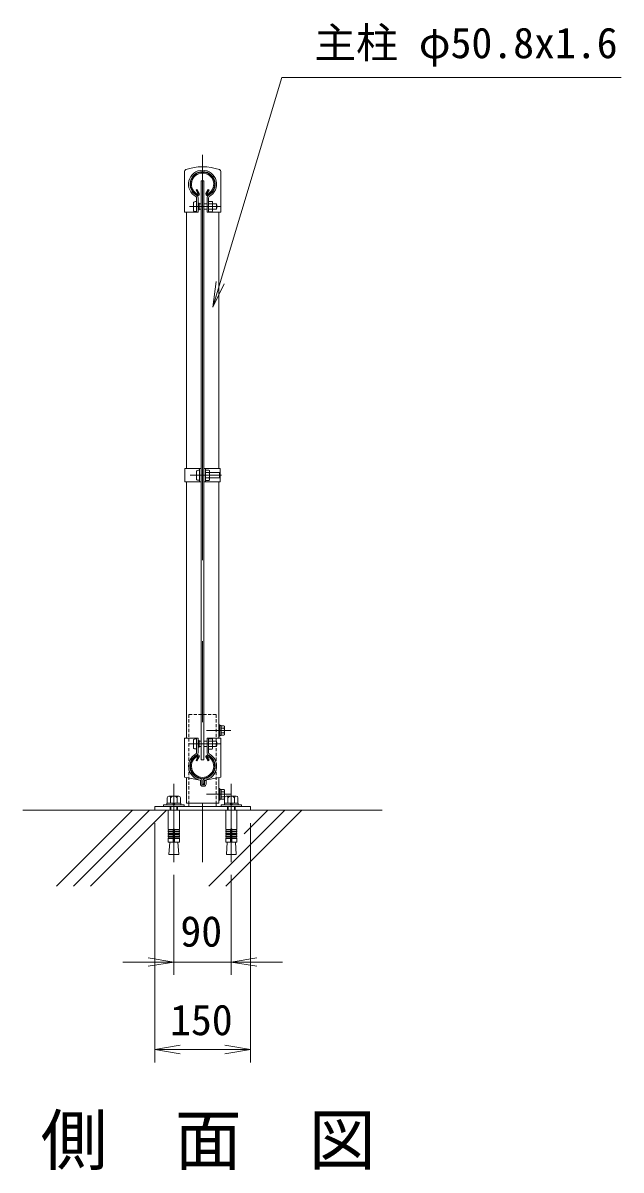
# Model space of a CAD drawing. Units: millimetres, scale not verified. Extents: x -4200 to 4200, y -2970 to 2970.
# Drawn here: x -325 to 612, y 96 to 1894 of the extents above; entities that cross this region are included whole.
import ezdxf
from ezdxf.enums import TextEntityAlignment as Align

# ---------------------------------------------------------------- set-up
doc = ezdxf.new("R2010")
doc.units = ezdxf.units.MM
doc.header["$LTSCALE"] = 20
doc.linetypes.add('USER1', pattern=[50.8, 31.75, -6.35, 6.35, -6.35])
doc.linetypes.add('USER2', pattern=[0.375, 0.25, -0.125])
for name, color, linetype, lineweight in [('0-0_D-BMK', 2, 'USER1', 13), ('0-1_D-STR1', 1, 'Continuous', 18), ('0-2_D-STR-DIM', 7, 'Continuous', 9), ('0-3_0', 3, 'Continuous', 18), ('0-5_D-STR3', 3, 'Continuous', 13), ('0-7_D-STR-TXT', 7, 'Continuous', 9), ('0-C_D-STR4', 7, 'Continuous', 9), ('0-D_D-DCR-HCH', 7, 'Continuous', 9)]:
    doc.layers.add(name, color=color, linetype=linetype, lineweight=lineweight)
doc.layers.add('0-4_D-TTL-TXT', color=7, linetype='Continuous')
doc.styles.add('ＭＳ ゴシック', font='')
doc.styles.get('ＭＳ ゴシック').set_extended_font_data('MS Gothic')

# ---------------------------------------------------------------- blocks, each defined once
blk = doc.blocks.new('_Open')
at = {"layer": '0-3_0', "color": 7, "lineweight": 9}
blk.add_line((-20, 3.33), (0, 0), dxfattribs=at)
blk.add_lwpolyline([(-20, -3.33), (0, 0), (-20, 0)], dxfattribs=at)

msp = doc.modelspace()

# ---------------------------------------------------------------- linework, layer by layer
at = {"layer": '0-0_D-BMK'}
for p, q in [((-43.67, 1687.06), (-43.67, 578.6)), ((-64, 1606.01), (-15.12, 1606.01)), ((-62.95, 1185.01), (-14.07, 1185.01)), ((0.7, 785), (-37.24, 785)), ((-64, 764), (-15.12, 764)), ((-88.67, 701.6), (-88.67, 578.6)), ((1.33, 701.6), (1.33, 578.6)), ((0.7, 684.96), (-37.24, 684.96))]:
    msp.add_line(p, q, dxfattribs=at)
at = {"layer": '0-1_D-STR1'}
for p, q in [((-53.85, 1631.75), (-52.47, 1632.55)), ((-50.35, 1625.67), (-53.85, 1631.75)), ((-48.96, 1626.47), (-52.47, 1632.55)), ((-38.39, 1626.47), (-34.88, 1632.55)), ((-37, 1625.67), (-33.49, 1631.75)), ((-33.49, 1631.75), (-34.88, 1632.55)), ((-69.07, 1597), (-69.07, 1195.51)), ((-18.27, 1597), (-18.27, 1195.51)), ((-69.07, 1174.51), (-69.07, 773)), ((-18.27, 1174.51), (-18.27, 773)), ((-50.35, 744.33), (-53.85, 738.25)), ((-53.85, 738.25), (-52.47, 737.45)), ((-48.96, 743.53), (-52.47, 737.45)), ((-38.39, 743.53), (-34.88, 737.45)), ((-37, 744.33), (-33.49, 738.25)), ((-33.49, 738.25), (-34.88, 737.45)), ((-69.07, 711.33), (-69.07, 671)), ((-18.27, 711.33), (-18.27, 671)), ((-69.07, 671), (-18.27, 671))]:
    msp.add_line(p, q, dxfattribs=at)
for centre, radius, start, end in [((-43.67, 1641), 19.05, 294.32478, 245.67522), ((-43.67, 1641), 17.45, 294.32478, 245.67522), ((-50.69, 1625.47), 2, 245.67522, 30), ((-50.69, 1625.47), 0.401, 245.67522, 30), ((-36.65, 1625.47), 2, 150, 294.32478), ((-36.65, 1625.47), 0.401, 150, 294.32478), ((-43.67, 729), 19.05, 114.32478, 65.67522), ((-43.67, 729), 17.45, 114.32478, 65.67522), ((-50.69, 744.53), 2, 330, 114.32478), ((-50.69, 744.53), 0.401, 330, 114.32478), ((-36.65, 744.53), 2, 65.67522, 210), ((-36.65, 744.53), 0.401, 65.67522, 210)]:
    msp.add_arc(centre, radius, start, end, dxfattribs=at)
at = {"layer": '0-2_D-STR-DIM'}
for p, q in [((-118.67, 640), (-118.67, 264.99)), ((31.33, 640), (31.33, 264.99)), ((-88.67, 558.6), (-88.67, 402.17)), ((1.33, 558.6), (1.33, 402.17)), ((-128.67, 422.17), (-168.67, 422.17)), ((-88.67, 422.17), (1.33, 422.17)), ((41.33, 422.17), (81.33, 422.17)), ((-78.67, 284.99), (-8.67, 284.99))]:
    msp.add_line(p, q, dxfattribs=at)
at = {"layer": '0-5_D-STR3'}
for p, q in [((-15.12, 1660.69), (-15.12, 1597)), ((-45.92, 1646), (-41.42, 1646)), ((-45.92, 1646), (-45.92, 739)), ((-41.42, 1646), (-41.42, 739)), ((-52.97, 1619.83), (-52.97, 1597)), ((-50.67, 1619.83), (-50.67, 1597)), ((-36.67, 1619.83), (-36.67, 1597)), ((-34.37, 1619.83), (-34.37, 1597)), ((-57.77, 1599.51), (-57.77, 1612.51)), ((-48.97, 1611.33), (-50.67, 1611.33)), ((-48.97, 1600.69), (-50.67, 1600.69)), ((-48.97, 1600.69), (-48.97, 1611.33)), ((-48.97, 1610.01), (-45.92, 1610.01)), ((-48.97, 1602.01), (-45.92, 1602.01)), ((-41.42, 1610.01), (-36.67, 1610.01)), ((-41.42, 1602.01), (-36.67, 1602.01)), ((-28.87, 1614.11), (-34.37, 1614.11)), ((-28.87, 1610.06), (-34.37, 1610.06)), ((-28.87, 1601.96), (-34.37, 1601.96)), ((-27.87, 1600.1), (-27.87, 1612.05)), ((-27.87, 1610.01), (-21.97, 1610.01)), ((-27.87, 1602.01), (-21.97, 1602.01)), ((-21.97, 1602.01), (-21.97, 1610.01)), ((-36.67, 1597), (-15.12, 1597)), ((-28.87, 1597.91), (-34.37, 1597.91)), ((-71.37, 1195.51), (-45.92, 1195.51)), ((-53.02, 1191.51), (-53.02, 1178.51)), ((-48.22, 1195.51), (-48.22, 1174.51)), ((-48.22, 1193.01), (-48.22, 1177.01)), ((-48.22, 1191.21), (-48.22, 1178.81)), ((-41.42, 1195.51), (-15.97, 1195.51)), ((-39.12, 1195.51), (-39.12, 1174.51)), ((-33.62, 1193.11), (-39.12, 1193.11)), ((-39.12, 1193.11), (-39.12, 1176.91)), ((-39.12, 1191.21), (-39.12, 1178.81)), ((-33.62, 1189.06), (-39.12, 1189.06)), ((-32.62, 1190.92), (-32.62, 1178.97)), ((-32.62, 1189.01), (-17.22, 1189.01)), ((-17.22, 1189.01), (-17.22, 1181.01)), ((-15.97, 1195.51), (-15.97, 1174.51)), ((-41.42, 1174.51), (-15.97, 1174.51)), ((-33.62, 1180.96), (-39.12, 1180.96)), ((-33.62, 1176.91), (-39.12, 1176.91)), ((-32.62, 1181.01), (-17.22, 1181.01)), ((-18.27, 794), (-16.67, 794)), ((-16.67, 794), (-16.67, 776)), ((-10.25, 792.5), (-14.67, 792.5)), ((-14.67, 792.5), (-14.67, 777.5)), ((-72.22, 773), (-72.22, 711.91)), ((-72.22, 773), (-50.67, 773)), ((-52.97, 773), (-52.97, 750.17)), ((-50.67, 773), (-50.67, 750.17)), ((-36.67, 773), (-36.67, 750.17)), ((-36.67, 773), (-15.12, 773)), ((-34.37, 773), (-34.37, 750.17)), ((-15.12, 773), (-15.12, 711.91)), ((-10.25, 788.76), (-14.67, 788.76)), ((-10.25, 781.24), (-14.67, 781.24)), ((-10.25, 777.5), (-14.67, 777.5)), ((-9.17, 790.63), (-9.17, 779.37)), ((-57.77, 770.5), (-57.77, 757.5)), ((-48.97, 769.32), (-50.67, 769.32)), ((-48.97, 758.68), (-50.67, 758.68)), ((-48.97, 769.32), (-48.97, 758.68)), ((-48.97, 768), (-45.92, 768)), ((-48.97, 760), (-45.92, 760)), ((-41.42, 768), (-36.67, 768)), ((-41.42, 760), (-36.67, 760)), ((-28.87, 772.1), (-34.37, 772.1)), ((-28.87, 768.05), (-34.37, 768.05)), ((-28.87, 759.95), (-34.37, 759.95)), ((-28.87, 755.9), (-34.37, 755.9)), ((-27.87, 769.92), (-27.87, 757.96)), ((-27.87, 768), (-21.97, 768)), ((-27.87, 760), (-21.97, 760)), ((-21.97, 768), (-21.97, 760)), ((-45.92, 739), (-41.42, 739)), ((-72.22, 711.91), (-47.78, 707.39)), ((-46.97, 706.41), (-46.97, 701)), ((-44.67, 706.41), (-44.67, 701)), ((-42.67, 706.41), (-42.67, 701.5)), ((-42.67, 701.5), (-40.37, 701.5)), ((-40.37, 706.41), (-40.37, 701)), ((-40.37, 706.41), (-38.07, 706.41)), ((-15.12, 711.91), (-39.56, 707.39)), ((-38.07, 706.41), (-38.07, 701)), ((-43.67, 700), (-41.37, 700)), ((-43.67, 697.7), (-41.37, 697.7)), ((-18.27, 693.96), (-16.67, 693.96)), ((-16.67, 693.96), (-16.67, 675.96)), ((-10.25, 692.46), (-14.67, 692.46)), ((-14.67, 692.46), (-14.67, 677.46)), ((-10.25, 688.72), (-14.67, 688.72)), ((-9.17, 690.59), (-9.17, 679.34)), ((-65.02, 671), (-65.02, 666)), ((-22.32, 671), (-22.32, 666)), ((-10.25, 681.21), (-14.67, 681.21)), ((-10.25, 677.46), (-14.67, 677.46)), ((-97.32, 660), (-80.02, 660)), ((-7.32, 660), (9.98, 660))]:
    msp.add_line(p, q, dxfattribs=at)
at = {"layer": '0-5_D-STR3', "linetype": 'USER2'}
for p, q in [((-65.02, 810), (-65.02, 671)), ((-65.02, 810), (-22.32, 810)), ((-22.32, 810), (-22.32, 671))]:
    msp.add_line(p, q, dxfattribs=at)
at = {"layer": '0-5_D-STR3', "lineweight": 18}
for p, q in [((-104.67, 668.3), (-104.67, 666)), ((-72.67, 668.3), (-104.67, 668.3)), ((-104.67, 666), (-72.67, 666)), ((-77.92, 671.3), (-99.42, 671.3)), ((-99.42, 671.3), (-99.42, 668.3)), ((-99.42, 668.3), (-77.92, 668.3)), ((-99.06, 679.6), (-99.06, 671.3)), ((-99.06, 671.3), (-78.28, 671.3)), ((-80.88, 682.1), (-96.47, 682.1)), ((-94.67, 682.1), (-82.67, 682.1)), ((-94.67, 666), (-94.67, 660)), ((-93.87, 671.3), (-93.87, 679.6)), ((-93.59, 660), (-93.59, 666)), ((-90.17, 671.3), (-89.37, 668.3)), ((-87.17, 668.3), (-87.98, 671.3)), ((-83.75, 660), (-83.75, 666)), ((-83.48, 671.3), (-83.48, 679.6)), ((-82.67, 660), (-82.67, 666)), ((-78.28, 671.3), (-78.28, 679.6)), ((-77.92, 668.3), (-77.92, 671.3)), ((-72.67, 666), (-72.67, 668.3)), ((17.33, 668.3), (-14.67, 668.3)), ((-14.67, 666), (-14.67, 668.3)), ((-14.67, 666), (17.33, 666)), ((12.08, 671.3), (-9.42, 671.3)), ((-9.42, 671.3), (-9.42, 668.3)), ((-9.42, 668.3), (12.08, 668.3)), ((-9.06, 679.6), (-9.06, 671.3)), ((-9.06, 671.3), (11.72, 671.3)), ((9.12, 682.1), (-6.47, 682.1)), ((-4.67, 682.1), (7.33, 682.1)), ((-4.67, 666), (-4.67, 660)), ((-3.87, 671.3), (-3.87, 679.6)), ((-3.59, 660), (-3.59, 666)), ((-0.17, 671.3), (0.63, 668.3)), ((2.83, 668.3), (2.02, 671.3)), ((6.25, 660), (6.25, 666)), ((6.52, 671.3), (6.52, 679.6)), ((7.33, 660), (7.33, 666)), ((11.72, 671.3), (11.72, 679.6)), ((12.08, 668.3), (12.08, 671.3)), ((17.33, 666), (17.33, 668.3)), ((-97.32, 660), (-97.32, 629.96)), ((-80.02, 660), (-80.02, 629.96)), ((-7.32, 660), (-7.32, 629.96)), ((9.98, 660), (9.98, 629.96)), ((-89.67, 629.96), (-97.32, 629.96)), ((-97.32, 627.46), (-96.89, 629.92)), ((-89.67, 629.96), (-89.67, 610)), ((-87.67, 629.96), (-80.02, 629.96)), ((-87.67, 629.96), (-87.67, 610)), ((-80.02, 627.46), (-80.46, 629.92)), ((0.33, 629.96), (-7.32, 629.96)), ((-7.32, 627.46), (-6.89, 629.92)), ((0.33, 629.96), (0.33, 610)), ((2.33, 629.96), (9.98, 629.96)), ((2.33, 629.96), (2.33, 610)), ((9.98, 627.46), (9.54, 629.92)), ((-97.32, 627.46), (-89.67, 627.46)), ((-97.32, 627.46), (-97.32, 625.96)), ((-97.32, 625.96), (-89.67, 625.96)), ((-97.32, 623.46), (-96.89, 625.92)), ((-97.32, 623.46), (-89.67, 623.46)), ((-97.32, 623.46), (-97.32, 621.96)), ((-97.32, 621.96), (-89.67, 621.96)), ((-97.32, 619.46), (-96.89, 621.92)), ((-97.32, 619.46), (-89.67, 619.46)), ((-97.32, 619.46), (-97.32, 617.96)), ((-97.32, 615.5), (-96.89, 617.96)), ((-97.32, 617.96), (-89.67, 617.96)), ((-97.32, 615.5), (-89.67, 615.5)), ((-97.32, 615.5), (-97.32, 610)), ((-80.02, 627.46), (-87.67, 627.46)), ((-80.02, 625.96), (-87.67, 625.96)), ((-80.02, 623.46), (-87.67, 623.46)), ((-80.02, 621.96), (-87.67, 621.96)), ((-80.02, 619.46), (-87.67, 619.46)), ((-80.02, 617.96), (-87.67, 617.96)), ((-80.02, 615.5), (-87.67, 615.5)), ((-80.02, 623.46), (-80.46, 625.92)), ((-80.02, 619.46), (-80.46, 621.92)), ((-80.02, 615.5), (-80.46, 617.96)), ((-80.02, 627.46), (-80.02, 625.96)), ((-80.02, 623.46), (-80.02, 621.96)), ((-80.02, 619.46), (-80.02, 617.96)), ((-80.02, 615.5), (-80.02, 610)), ((-7.32, 627.46), (0.33, 627.46)), ((-7.32, 627.46), (-7.32, 625.96)), ((-7.32, 625.96), (0.33, 625.96)), ((-7.32, 623.46), (-6.89, 625.92)), ((-7.32, 623.46), (0.33, 623.46)), ((-7.32, 623.46), (-7.32, 621.96)), ((-7.32, 621.96), (0.33, 621.96)), ((-7.32, 619.46), (-6.89, 621.92)), ((-7.32, 619.46), (0.33, 619.46)), ((-7.32, 619.46), (-7.32, 617.96)), ((-7.32, 615.5), (-6.89, 617.96)), ((-7.32, 617.96), (0.33, 617.96)), ((-7.32, 615.5), (0.33, 615.5)), ((-7.32, 615.5), (-7.32, 610)), ((9.98, 627.46), (2.33, 627.46)), ((9.98, 625.96), (2.33, 625.96)), ((9.98, 623.46), (2.33, 623.46)), ((9.98, 621.96), (2.33, 621.96)), ((9.98, 619.46), (2.33, 619.46)), ((9.98, 617.96), (2.33, 617.96)), ((9.98, 615.5), (2.33, 615.5)), ((9.98, 623.46), (9.54, 625.92)), ((9.98, 619.46), (9.54, 621.92)), ((9.98, 615.5), (9.54, 617.96)), ((9.98, 627.46), (9.98, 625.96)), ((9.98, 623.46), (9.98, 621.96)), ((9.98, 619.46), (9.98, 617.96)), ((9.98, 615.5), (9.98, 610)), ((-97.32, 610), (-80.02, 610)), ((-95.17, 610), (-96.25, 590.9)), ((-82.18, 610), (-81.09, 590.9)), ((-7.32, 610), (9.98, 610)), ((-5.17, 610), (-6.25, 590.9)), ((7.82, 610), (8.91, 590.9)), ((-81.09, 590.9), (-96.25, 590.9)), ((8.91, 590.9), (-6.25, 590.9))]:
    msp.add_line(p, q, dxfattribs=at)
at = {"layer": '0-5_D-STR3'}
for points in [[(-72.22, 1660.69), (-72.22, 1597), (-50.67, 1597)], [(-71.37, 1195.51), (-71.37, 1174.51), (-45.92, 1174.51)], [(-18.27, 794), (-18.27, 776), (-16.67, 776)], [(-18.27, 693.96), (-18.27, 675.96), (-16.67, 675.96)]]:
    msp.add_lwpolyline(points, dxfattribs=at)
for points in [[(-14.67, 792.7), (-16.67, 792.7), (-16.67, 777.3), (-14.67, 777.3)], [(-14.67, 692.66), (-16.67, 692.66), (-16.67, 677.26), (-14.67, 677.26)], [(-118.67, 660), (31.33, 660), (31.33, 666), (-118.67, 666)]]:
    msp.add_lwpolyline(points, close=True, dxfattribs=at)
for centre, radius, start, end in [((-68.92, 1660.69), 3.3, 109.21688, 180), ((-43.68, 1588.27), 80, 70.77586, 109.21688), ((-43.67, 1641), 22, 298.0884, 241.9116), ((-43.67, 1641), 19.7, 298.0884, 241.9116), ((-18.42, 1660.69), 3.3, 0, 70.77586), ((-54.97, 1619.83), 2, 0, 61.9116), ((-54.97, 1619.83), 4.3, 0, 61.9116), ((-32.37, 1619.83), 4.3, 118.0884, 180), ((-32.37, 1619.83), 2, 118.0884, 180), ((-30.42, 1612.09), 2.55, 307.42505, 52.57495), ((-36.57, 1606.01), 8.7, 332.26063, 27.73937), ((-30.41, 1599.94), 2.54, 307.21089, 52.78911), ((-29.47, 1606.01), 8.5, 331.92751, 28.07249), ((-35.16, 1191.08), 2.54, 307.21089, 52.78911), ((-41.32, 1185.01), 8.7, 332.26063, 27.73937), ((-24.72, 1185.01), 8.5, 331.92751, 28.07249), ((-35.17, 1178.93), 2.55, 307.42505, 52.57495), ((-11.33, 790.63), 2.16, 300, 60), ((-16.25, 785), 7.08, 327.93138, 32.06862), ((-11.33, 779.37), 2.16, 300, 60), ((-30.41, 770.07), 2.54, 307.21089, 52.78911), ((-36.57, 764), 8.7, 332.26063, 27.73937), ((-30.42, 757.92), 2.55, 307.42505, 52.57495), ((-29.47, 764), 8.5, 331.92751, 28.07249), ((-43.67, 729), 22, 118.0884, 259.22478), ((-43.67, 729), 19.7, 118.0884, 259.22478), ((-54.97, 750.17), 2, 298.0884, 0), ((-54.97, 750.17), 4.3, 298.0884, 0), ((-43.67, 729), 19.7, 280.77522, 61.9116), ((-43.67, 729), 22, 280.77522, 61.9116), ((-32.37, 750.17), 4.3, 180, 241.9116), ((-32.37, 750.17), 2, 180, 241.9116), ((-47.97, 706.41), 1, 0, 79.22478), ((-47.97, 706.41), 3.3, 0, 79.22478), ((-39.37, 706.41), 3.3, 100.77522, 180), ((-39.37, 706.41), 1, 100.77522, 180), ((-43.67, 701), 3.3, 180, 270), ((-43.67, 701), 1, 180, 270), ((-41.37, 701), 3.3, 270, 0), ((-41.37, 701), 1, 270, 0), ((-11.33, 690.59), 2.16, 300, 60), ((-16.25, 684.96), 7.08, 327.93138, 32.06862), ((-11.33, 679.34), 2.16, 300, 60)]:
    msp.add_arc(centre, radius, start, end, dxfattribs=at)
at = {"layer": '0-5_D-STR3', "lineweight": 18}
for centre, radius, start, end in [((-96.47, 679.5), 2.6, 2.20423, 177.79577), ((-88.67, 675.45), 6.65, 38.61324, 141.38676), ((-80.88, 679.5), 2.6, 2.20423, 177.79577), ((-6.47, 679.5), 2.6, 2.20423, 177.79577), ((1.33, 675.45), 6.65, 38.61324, 141.38676), ((9.12, 679.5), 2.6, 2.20423, 177.79577), ((-88.67, 629.96), 1, 0, 180), ((1.33, 629.96), 1, 0, 180)]:
    msp.add_arc(centre, radius, start, end, dxfattribs=at)
at = {"layer": '0-5_D-STR3'}
for centre, start_param, end_param in [((-52.97, 1612.51), 1.5707963, 3.1415927), ((-52.97, 1599.51), 3.1415927, 4.712389), ((-48.22, 1191.51), 1.5707963, 3.1415927), ((-48.22, 1178.51), 3.1415927, 4.712389), ((-52.97, 770.5), 1.5707963, 3.1415927), ((-52.97, 757.5), 3.1415927, 4.712389)]:
    msp.add_ellipse(centre, major_axis=(4.8, 0), ratio=0.3125, start_param=start_param, end_param=end_param, dxfattribs=at)
at = {"layer": '0-7_D-STR-TXT'}
msp.add_lwpolyline([(611.94, 1808), (80.28, 1808), (-27, 1450.38)], dxfattribs=at)
at = {"layer": '0-C_D-STR4'}
for p, q in [((-325.05, 660), (237.71, 660)), ((-69.07, 660), (-168.67, 660))]:
    msp.add_line(p, q, dxfattribs=at)
at = {"layer": '0-D_D-DCR-HCH'}
for p, q in [((-272.49, 540.94), (-153.43, 660)), ((-245.98, 540.94), (-126.91, 660)), ((-219.46, 540.94), (-100.4, 660)), ((-33.84, 540.94), (85.22, 660)), ((-7.33, 540.94), (111.73, 660)), ((21.62, 622.92), (58.7, 660))]:
    msp.add_line(p, q, dxfattribs=at)

# ---------------------------------------------------------------- block references
at = {"layer": '0-2_D-STR-DIM', "xscale": 2, "yscale": 2}
for p in [(-88.67, 422.17), (31.33, 284.99)]:
    msp.add_blockref('_Open', p, dxfattribs=at)
at = {"layer": '0-2_D-STR-DIM', "xscale": 2, "yscale": 2, "rotation": 180}
for p in [(1.33, 422.17), (-118.67, 284.99)]:
    msp.add_blockref('_Open', p, dxfattribs=at)
at = {"layer": '0-7_D-STR-TXT', "xscale": 2, "yscale": 2, "rotation": 253.30154}
msp.add_blockref('_Open', (-27.58, 1448.47), dxfattribs=at)

# ---------------------------------------------------------------- texts
at = {"layer": '0-2_D-STR-DIM', "style": 'ＭＳ ゴシック'}
for s, p in [('90', (-78.42, 431.84)), ('150', (-94.6, 293.13))]:
    msp.add_text(s, height=48.09, dxfattribs=at).set_placement(p, align=Align.BOTTOM_LEFT)
at = {"layer": '0-4_D-TTL-TXT', "style": 'ＭＳ ゴシック'}
msp.add_text('側\u3000面\u3000図', height=76.98, dxfattribs=at).set_placement((-297.37, 81.61), align=Align.BOTTOM_LEFT)
at = {"layer": '0-7_D-STR-TXT', "style": 'ＭＳ ゴシック'}
msp.add_text('主柱 φ50.8x1.6', height=48.09, dxfattribs=at).set_placement((131.2, 1824.01), align=Align.BOTTOM_LEFT)

doc.saveas('drawing.dxf')
